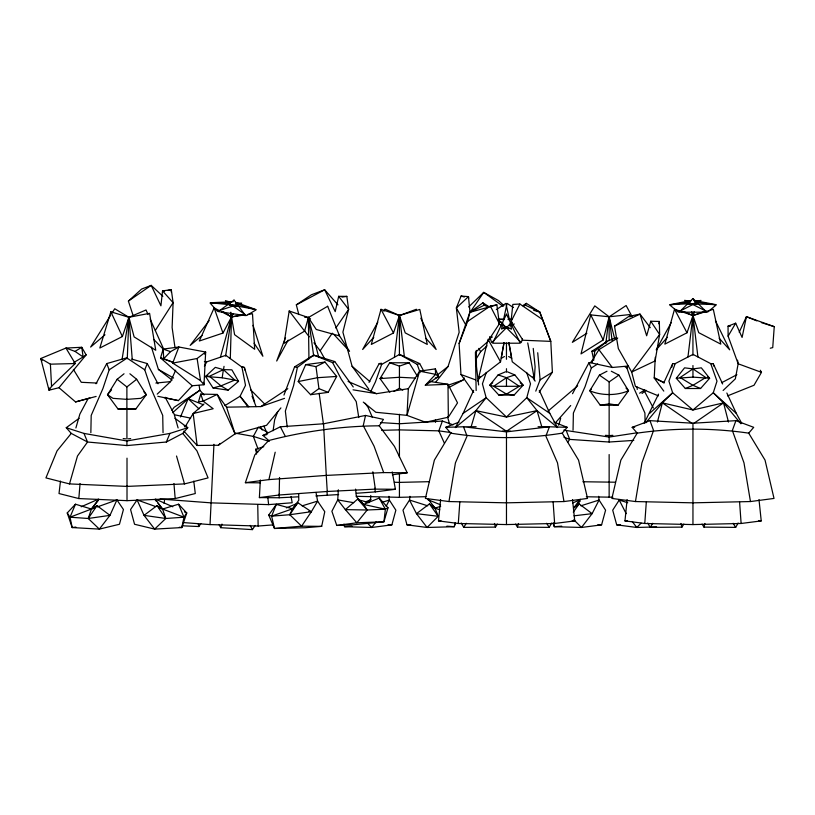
<?xml version="1.0" encoding="UTF-8"?>
<svg xmlns="http://www.w3.org/2000/svg" width="815" height="815" viewBox="0 0 815 815"><rect width="100%" height="100%" fill="white"/><g stroke="black" fill="none" stroke-linecap="round" stroke-linejoin="round"><path stroke-width="1.22" d="M135.779 409.059L118.063 409.059L107.519 394.725L117.166 379.281L126.885 386.942L126.896 408.651L135.779 409.059L146.303 394.725L136.655 379.281L129.88 373.779M174.96 418.299L187.766 427.722L182.754 433.417L166.352 442.015L126.926 445.581L87.541 442.015L71.251 433.407L57.05 450.878L45.935 477.896L69.499 483.916L127.008 486.402L127.008 458.162M126.926 438.99L126.936 408.325M399.421 355.197L399.432 315.252L404.393 356.899M394.429 482.276L399.432 482.388L399.432 473.546M399.432 457.103L399.432 414.254M506.451 359.303L506.461 343.003M605.402 435.332L609.141 435.638L609.151 405.259M609.141 340.629L609.141 316.546L605.891 342.972M692.933 355.177L692.954 315.293L697.915 356.939M90.852 432.694L91.198 415.406L102.924 388.531L109.179 369.816L127.069 358.121L144.754 369.816L151.009 388.531L162.715 415.416L163.051 432.704M260.352 479.984L259.384 497.588L279.168 495L279.535 477.468M259.384 497.588L279.168 497.771L279.25 494.002M573.047 430.228L573.383 413.042L585.099 386.575L591.354 367.983L597.67 363.959M171.232 292.035L171.293 289.682L162.531 290.873L160.922 305.808L151.183 285.372L141.616 289.07L128.393 301.081L133.1 315.517M49.073 387.797L49.012 390.212L58.975 387.696L86.135 354.892L81.745 347.282L65.944 348.066L40.75 358.519L49.012 390.212L51.559 386.381L75.235 363.541L65.944 348.066L75.041 351.408L83.13 356.95L86.135 354.892M230.299 358.59L231.531 316.658L230.839 312.206M213.948 444.297L210.036 524.585L183.446 522.578M127.272 358.641L128.923 317.045L122.036 359.537M655.26 357.306L654.231 377.997L663.787 391.108M370.764 495.489L370.591 499.289L368.349 502.234M448.332 417.199L447.995 384.303L425.308 385.21L438.623 376.53L435.363 368.869L419.623 371.151L408.346 388.684L407.001 415.365L425.542 422.241L448.332 417.199L457.531 402.875L447.995 384.303L429.913 381.461M338.347 489.815L337.736 499.89L331.888 511.27L336.748 525.441L353.221 524.799L383.947 521.783L388.011 507.776L379.209 498.097L363.592 504.424L357.714 499.075L345.366 509.62L356.817 522.792L383.947 521.783L385.363 509.202L379.209 498.097M534.273 380.136L535.109 366.76L533.244 348.413M572.517 499.575L574.748 520.897L554.638 523.485L506.472 524.575L458.295 523.485L459.823 502.091M758.999 499.575L761.23 520.897L741.12 523.485L692.954 524.575L644.777 523.485L646.305 502.091M478.639 384.975L476.49 366.495L476.266 350.389M739.205 332.225L746.418 316.678L774.25 326.662L772.732 347.598L770.277 348.229M193.776 481.095L195.284 493.544L175.174 498.566L127.008 500.665L78.831 498.566L80.064 483.499M458.295 523.485L438.48 520.897L440.64 499.575M644.777 523.485L624.962 520.897L627.122 499.575M523.261 305.319L526.368 303.343L539.775 312.053L550.797 341.373L522.965 340.232L511.025 321.619L512.839 304.403L519.889 304.036L542.576 319.562L550.797 341.373L552.387 372.221L539.204 392.198M594.003 357.938L594.726 351.122L607.287 341.23L616.293 337.654M60.473 481.095L59.016 493.544L78.831 498.566M394.44 356.899L399.432 315.252M687.962 356.939L692.954 315.293M409.976 496.335L409.517 500.053L402.997 510.17L406.98 524.84L427.091 527.478L454.261 526.704L455.493 523.118M164.11 503.415L164.579 499.666M273.096 430.748L274.645 419.786L277.752 411.555M225.612 356.104L231.888 314.284M207.968 375.634L205.584 376.469L222.169 377.773L223.392 369.633L231.878 369.827L238.53 381.379L228.078 390.171L213.021 387.92L205.584 376.469L215.313 367.361L223.392 369.633L234.822 380.055L238.53 381.379M223.656 368.838L224.033 366.343M289.193 310.994L284.058 343.329L304.616 331.124L308.406 317.544L289.193 310.994L304.616 331.124M450.715 433.142L434.375 460.118L425.399 498.434L448.963 501.551L455.432 462.839L467.056 436.096L463.501 426.785L445.703 427.325L450.715 433.142C487.339 439.071 525.593 439.071 562.218 433.142L567.23 427.325L553.884 422.089M635.456 501.551L641.914 462.839L653.548 430.483L649.983 420.662L632.185 427.325L637.198 433.142C673.923 427.804 711.974 427.804 748.7 433.142L765.041 460.118L774.016 498.434L750.452 501.551L692.954 502.835L635.456 501.551L611.882 498.434L620.857 460.118L637.198 433.142M500.522 361.829L488.053 339.305L478.344 378.914L500.522 361.829L503.945 343.125M501.317 357.469L504.006 342.718M454.974 522.996L454.261 526.704L446.875 526.164M159.098 507.796L162.572 509.039L178.546 504.21L186.757 512.951L183.986 517.209L181.837 527.56L154.656 529.108L134.557 524.269L130.563 509.518L137.083 499.911L155.624 506.553M353.252 386.982L334.731 361.534L313.704 355.106L297.394 367.361L293.604 385.587L285.352 411.066L287.226 427.101M276.326 504.393L271.609 516.15L274.492 528.477L301.601 526.174L311.361 511.708L297.821 502.743L292.585 508.774L276.326 504.393L268.726 515.07L274.492 528.477L305.228 527.733L321.68 526.358L324.767 511.698L317.606 501.123L316.006 492.433M502.824 322.944L501.5 329.056L507.307 326.744M503.354 320.499L507.062 303.384L513.44 307.55M379.24 425.817L383.437 419.389L365.528 415.446L363.256 425.634L374.065 446.162L383.682 472.588L407.205 472.792L394.45 446.365L379.24 425.817C342.117 425.99 304.647 431.206 268.726 440.528L254.81 454.902L245.376 482.684L260.23 482.837M368.818 389.203L352.09 366.271L342.901 332.143L348.616 309.364L346.844 296.385L338.673 296.324L335.22 311.625L324.676 289.783L311.442 294.755L296.334 304.841L298.82 314.549M658.815 323.779L659.335 321.446L650.788 321.242L646.652 335.78L639.999 314.101L628.925 316.363L614.52 326.153L618.341 348.616L631.686 372.037L635.425 386.412L658.398 395.856M245.376 482.684L268.899 479.607L275.195 452.203M473.688 392.423L460.964 374.503L459.11 343.502L467.647 321.395L469.848 312.339L482.928 302.823L489.214 306.837M671.805 367.3L672.701 363.643L675.156 363.643L693.045 354.393L710.741 363.643L713.196 363.643L722.64 383.987M629.975 317.045L629.506 314.59L609.141 316.791L590.722 314.885L581.024 353.893L603.192 339.937L609.141 316.811L626.124 305.523L632.104 316.678M657.42 422.038L662.371 402.865L672.64 392.759L668.911 381.155L675.156 363.643M343.777 524.32L344.602 526.704L371.772 527.478L391.883 524.84L395.866 510.17L389.346 500.053L388.887 496.335M553.079 523.118L554.312 526.694L581.482 527.468L601.592 524.85L605.586 510.18L599.066 500.053L598.607 496.335M220.458 357.123L231.531 316.658L232.988 313.643M551.663 523.036L549.188 527.376L517.474 527.111L518.472 523.444M738.145 523.036L735.67 527.376L703.956 527.111L704.955 523.444M383.865 311.289L385.077 309.109L399.432 315.507L405.218 332.877L427.284 344.439L419.796 309.445L399.432 315.507L381.012 309.323L371.304 344.439L393.482 332.978L399.432 315.527L416.414 309.252M684.111 311.727L692.954 315.548L698.74 332.673L720.796 344.134L713.319 309.333L692.954 315.548L674.535 309.201L664.826 344.134L687.004 332.775L692.954 315.568L703.141 311.911M558.693 425.247L560.689 418.217M75.887 427.967L79.87 414.071L88.234 398.362M69.499 483.916L77.476 456.013L87.541 442.015L83.976 433.417L66.239 427.712L79.137 418.289M471.009 427.213L475.889 410.648L486.158 397.71L482.429 383.845L486.331 372.404M280.91 407.907L266.556 425.308L235.046 433.886L217.187 394.429L200.765 394.103L198.442 401.927L203.149 401.133L217.187 394.429L226.55 407.164L235.046 433.886L218.42 445.255L197.138 445.469L183.854 431.104M691.477 311.931L692.954 315.395L693.952 312.094M112.052 313.011L114.732 308.753L128.913 317.29L134.118 336.911L155.746 350.267L149.583 313.337L128.913 317.29L110.84 311.809L99.817 348.025L122.382 336.544L128.913 317.31L146.028 309.975L148.086 314.549M204.901 354.423L205.655 352.039L178.882 347.007L163.163 349.075L160.535 357.928L192.248 385.75L204.005 384.741L205.655 352.039L197.108 358.508L172.688 363.103L178.882 347.007L170.529 351.652L163.744 358.722L160.535 357.928L172.933 362.288L163.744 358.722L163.163 349.075L170.529 351.652M435.628 382.316L448.046 366.516L459.161 332.276L456.369 307.927L461.107 296.039L468.452 296.629L468.645 298.351M255.146 525.431L252.436 529.628L220.773 527.692L221.986 524.086M97.23 506.961L116.922 499.911L123.442 509.518L119.448 524.269L99.349 529.108L88.224 518.483L91.433 509.039L98.167 499.85M459.11 343.502L469.848 312.339L484.151 305.238L488.236 306.909M423.861 371.324L419.674 363.572L399.523 354.423L381.644 364.417L375.389 381.98L370.601 391.862M510.618 325.399L511.851 321.986M522.496 339.04L521.213 342.585L498.087 319.358L504.414 319.276M748.7 433.142L753.712 427.325L735.914 420.662L732.359 430.483L743.983 462.839L750.452 501.551M453.079 424.829L442.392 421.049L438.837 430.85L444.399 443.248M285.535 337.563L276.703 361.025L288.184 340.11M283.956 395.092L294.592 366.872L313.704 355.106L332.663 362.665L341.271 379.25L356.247 401.632L358.783 417.575M535.771 391.129L540.111 379.841L537.717 352.752M144.754 369.816L147.24 363.572L131.806 359.109M166.352 442.015L169.907 433.427L187.766 427.722M116.922 499.911L109.964 515.365L99.349 529.108L72.178 527.56L70.019 517.209L75.459 504.21L91.433 509.039L94.907 507.796M180.482 416.964L188.153 398.729L199.879 390.253L199.105 385.444M691.955 312.094L692.954 315.395L694.421 311.931M298.219 381.563L305.686 364.631L325.002 362.064L336.666 376.449L328.17 392.372L310.607 394.704L298.219 381.563L317.544 377.691L336.666 376.449M219.571 310.729L214.151 307.907L199.318 341.016L222.974 333.06L231.491 316.933L242.157 314.824M157.193 394.124L170.569 381.614L175.694 370.173M539.306 390.365L549.809 413.378L557.582 427.58L537.054 410.648L506.472 417.036L475.889 410.648L455.351 427.58L463.124 413.378L473.627 390.365M477.824 381.155L479.923 376.55M644.227 423.209L658.53 394.154M663.777 382.856L672.701 363.643M268.726 515.07L271.609 516.15L289.783 514.723L292.585 508.774L298.789 500.227L298.687 493.859M645.083 421.63L644.909 413.042L633.184 386.575L626.939 367.983L627.917 365.925M511.025 321.619L519.889 304.036M386.137 506.339L389.346 500.053L382.072 502.356M572.538 393.706L588.899 362.858L592.485 361.931M95.997 383.773L106.755 363.572L127.059 357.734M204.402 366.22L206.745 361.85L225.826 355.34L241.943 367.096L244.439 367.473L254.637 402.131M523.291 306.175L525.369 305.197L526.368 303.343M369.032 382.388L379.189 363.572L381.573 363.245M656.778 348.728L671.326 322.465M377.803 322.2L362.655 349.482L373.769 337.318M760.283 370.224L761.485 372.343L754.018 385.251L727.52 395.896M723.129 390.466L735.344 378.863L738.156 363.785L728.111 336.147L735.68 323.178L742.088 337.42L746.418 316.678L756.789 320.855M321.68 526.358L301.601 526.174L289.783 514.723L311.361 511.708L317.606 501.123L302.12 505.86M184.934 427.08L193.175 413.511L204.025 403.975M233.477 313.551L231.521 316.76L230.574 313.113M417.535 376.469L409.181 362.777L389.682 362.777L380.035 378.578L389.865 392.26M461.27 523.036L463.745 527.376L466.272 523.281M628.294 366.027L612.289 367.484L590.814 362.818L598.903 349.666L617.739 338.011M647.752 523.036L650.227 527.376L652.754 523.281M448.474 387.685L463.073 380.065L464.377 377.956M476.072 359.048L480.626 351.703L487.064 345.845M606.981 371.243L599.402 375.124L589.754 390.742L600.288 405.238L618.004 405.238L628.538 390.742L618.891 375.124L611.311 371.243M110.718 315.14L90.628 347.068L104.972 334.812M463.745 527.376L495.459 527.111L497.374 524.076M650.227 527.376L681.941 527.111L683.856 524.076M155.359 330.401L173.096 302.66L171.293 289.682L167.931 290.476M627.723 502.743L619.227 500.053L612.707 510.18L616.7 524.85L636.8 527.468L656.564 526.908M467.647 321.395L490.335 306.063L496.865 304.871L499.412 323.738L487.452 341.943L475.42 352.335L476.154 390.487M289.783 514.723L297.821 502.743M88.224 518.483L96.995 505.616L109.964 515.365L88.224 518.483L70.019 517.209L67.248 512.951L75.459 504.21M325.114 359.537L320.193 350.756L332.276 333.162M335.831 327.987L348.616 309.364L338.673 296.324M182.326 525.797L198.799 526.531L200.857 523.607M573.291 512.146L579.139 503.884L592.108 513.654L581.482 527.468L573.791 519.715M567.566 442.402L569.736 439.407L566.181 430.503L563.807 430.086M171.914 410.251L174.176 407.266L199.879 390.253L204.045 395.02M579.139 503.884L573.577 508.122L580.311 499.289M209.18 320.58L190.19 345.407L202.212 335.403M590.814 362.818L593.809 358.895M605.789 343.186L607.287 341.23L591.884 351.255L593.768 360.21M376.326 521.559L371.772 527.478L367.494 523.169M676.287 378.272L684.58 367.83L692.954 368.889L701.318 367.83L709.61 378.272L700.564 388.511L685.344 388.511L676.287 378.272L692.954 377.121L709.61 378.272L707.389 377.101M70.019 517.209L91.433 509.039L98.299 500.451M388.011 507.776L385.363 509.202L367.198 509.986L356.817 522.792L336.748 525.441M505.422 371.854L498.097 374.941L489.805 385.179L498.862 395.102L514.071 395.102L523.128 385.179L514.836 374.941L507.511 371.854M645.786 422.822L662.371 402.865L692.954 409.976L723.537 402.865L740.906 423.78M111.573 389.865L107.519 394.725L112.99 398.341L126.885 399.36L140.791 398.341L146.303 394.725L143.888 391.811M555.188 423.077L570.704 405.524M656.177 349.818L667.475 337.257M218.42 445.255L220.142 443.391M157.835 396.294L178.383 400.613L192.248 385.75M573.577 508.122L580.29 500.95M591.435 388.949L589.754 390.742C601.389 395.795 616.904 395.795 628.538 390.742L626.012 388.052M547.996 411.147L577.641 385.841M425.308 385.21L435.607 374.35L435.363 368.869M511.891 322.21L491.72 342.585L489.581 336.687M641.079 523.159L636.8 527.468L632.246 521.549M468.656 306.98L483.713 292.381L498.495 300.552L503.955 305.625M178.546 504.21L183.986 517.209L165.781 518.483L154.656 529.108L144.041 515.365L137.083 499.911M172.617 412.747L188.153 398.729L203.343 404.739M649.606 413.368L672.64 392.759L692.954 409.976L713.268 392.759L716.996 381.155L710.741 363.643M492.749 382.755L489.805 385.179L493.625 386.3L506.472 394.093L514.071 395.102M642.037 393.492L645.949 390.253M117.166 379.281L124.033 373.779M437.563 374.859L448.046 366.516M126.885 386.942L136.655 379.281M439.764 509.783L434.996 508.122L429.434 503.894L416.465 513.664L427.091 527.478L438.205 516.292L434.996 508.122L428.272 499.289M183.986 517.209L162.572 509.039L157.01 505.616L144.041 515.365L165.781 518.483L162.572 509.039L155.838 499.85M310.607 394.704L318.94 388.633L328.17 392.372M600.288 405.238L609.141 403.853L609.141 381.899L618.891 375.124M128.393 301.081L151.183 285.372L162.868 296.283M693.973 423.28L723.537 402.865L713.268 392.759L736.291 413.368L741.67 423.209M463.124 413.378L486.158 397.71L506.472 417.036L526.785 397.71L530.504 383.845L526.602 372.404M549.809 413.378L526.785 397.71L537.054 410.648L506.472 431.267L502.723 431.094M514.836 374.941L506.472 377.681L493.625 386.3L519.308 386.3L523.128 385.179L520.184 382.755M685.344 388.511L692.954 385.312L705.79 377.518L692.954 368.889L680.107 377.518L692.954 385.312L700.564 388.511M226.55 407.164L260.8 406.593L287.807 388.694M496.315 309.629L505.871 303.384L509.375 319.327M639.612 393.207L644.696 389.957M586.902 333.233L572.364 342.341L594.787 305.89L609.141 316.791L614.632 338.632M540.111 379.841L552.387 372.221M224.93 405.595L240.058 396.253L245.519 385.332L241.943 367.096M75.041 351.408L81.745 347.282L83.13 356.95L73.849 362.492L75.235 363.541L50.398 364.173L40.75 358.519L42.095 360.617M91.433 509.039L96.995 505.616M689.836 302.508L687.982 303.628L715.855 304.637L693.545 300.277M501.307 358.315L504.454 356.512M393.889 391.394L399.432 388.307L402.753 390.161M332.663 362.665L334.731 361.534M489.132 338.724L492.382 336.982M296.334 304.841L324.676 289.783L337.95 304.851M721.683 382.693L736.892 374.706M382.194 377.457L380.035 378.578L399.432 377.284L415.528 378.089M305.686 364.631L315.996 366.628L325.002 362.064M268.726 440.528L262.98 435.424L280.36 426.785L323.535 423.78L365.528 415.446M435.312 378.109L438.623 376.53L435.607 374.35L419.623 371.151L407.001 415.365L375.837 412.278L363.276 402.111M223.392 369.633L209.424 376.275L220.967 385.872L228.078 390.171M614.52 326.153L639.999 314.101L650.289 327.671M81.205 506.777L98.656 499.055M286.391 507.867L296.986 503.558M230.339 303.557L228.302 304.382L255.788 309.506L235.596 302.324M365.273 501.979L371.09 499.626M572.66 502.926L579.638 500.094M509.63 325.817L514.275 323.973M445.703 427.325L459.049 422.089M728.111 336.147L728.05 326.163L735.68 323.178M271.609 516.15L292.585 508.774M260.8 406.593L284.547 398.362M447.812 385.322L463.073 380.065M399.523 354.423L417.219 364.417L419.674 363.572M389.682 362.777L399.432 366.108L409.181 362.777M256.572 454.077L255.686 449.248L263.775 446.681M580.861 505.82L599.066 500.053L592.108 513.654L573.994 515.834M432.571 507.358L434.996 508.122L440.701 506.329M469.848 312.339L487.462 307.469M489.815 306.817L496.865 304.871M58.975 387.696L75.55 401.927L89.884 398.026M75.55 401.927L96.129 396.426M213.021 387.92L220.967 385.872L234.822 380.055L222.169 377.773M127.008 486.402L184.506 483.916L208.07 477.896L196.955 450.878L182.754 433.417M262.98 435.424L266.607 434.67M691.12 300.511L670.042 304.637L698.017 303.343L695.185 301.805M83.976 433.417L126.916 440.976L169.907 433.427M353.038 389.815L376.561 393.665L408.346 388.684M566.181 430.503L609.141 437.064L637.381 432.755M243.848 315.059L231.501 316.913L221.731 311.86M247.556 314.509L252.497 313.765L254.677 349.268L234.598 334.69L231.501 316.913L223.371 311.829M341.933 297.108L346.844 296.385M688.471 302.233L669.675 304.942L678.202 312.013L701.002 300.419L694.737 301.326M498.862 395.102L506.472 394.093L519.308 386.3L506.472 377.681L498.097 374.941M392.351 474.758L407.205 472.792M75.866 527.071L72.178 527.56L67.248 512.951M448.963 501.551L506.472 502.835L563.97 501.551L587.534 498.434L578.558 460.118L562.218 433.142M356.349 493.269L375.338 491.893L395.407 489.275L392.229 471.916M438.48 520.897L440.956 520.571M624.962 520.897L627.438 520.571M476.143 426.724L463.501 426.785L506.472 431.869L549.432 426.785L567.23 427.325M128.179 438.857L130.675 438.592M155.869 383.06L170.569 381.614M609.141 435.638L612.88 435.332M160.046 499.024L211.217 502.875L268.634 504.628L292.178 502.753L291.057 496.498M210.036 524.585L258.141 526.042L273.198 524.891M268.899 479.607L326.285 475.41L383.682 472.588M279.168 495L327.253 491.476L375.338 489.122L395.407 489.275M351.988 526.164L344.602 526.704L344.124 524.228M315.863 495.948L338.632 494.552M561.708 526.164L554.312 526.694L553.599 522.986M563.899 437.156L569.736 439.407L609.141 442.025L633.775 440.395M442.392 421.049L399.432 423.759L380.473 422.567M649.983 420.662L692.954 423.219L735.914 420.662M279.168 497.771L298.147 496.824M632.185 427.325L634.732 427.203M591.884 351.255L594.726 351.122M118.063 409.059L126.896 408.651M510.21 431.094L506.472 431.267L475.889 410.648M233.243 301.723L210.464 302.742L238.275 305.574L236.258 304.036M381.634 430.32L399.432 429.882L438.837 430.85L451.408 432.633M399.432 482.388L429.434 481.675M615.396 482.215L582.898 481.747M356.328 496.304L399.432 497.333L426.051 496.692M586.321 496.773L612.951 497.221M406.98 524.84L410.791 524.748M616.7 524.85L620.5 524.758M508.214 319.236L512.014 319.195M503.14 327.681L508.682 327.681M229.035 303.078L210.056 302.997L217.35 311.228L241.688 303.139L235.362 303.109M538.053 426.734L549.432 426.785L545.877 436.096L557.501 462.839L563.97 501.551M355.544 489.112L356.359 496.702L363.592 504.424L367.198 509.986L345.366 509.62L337.736 499.89L353.741 502.702M498.23 319.256L504.495 319.368M508.254 319.439L512.014 319.511M597.792 524.758L601.592 524.85M388.072 524.748L391.883 524.84M96.944 383.06L81.286 382.296L73.381 369.399M304.667 317.259L308.406 317.524L310.525 318.899M728.05 326.163L730.23 326.316M123.187 438.592L125.683 438.857M184.221 425.817L186.747 426.123M758.714 520.571L761.23 520.897M572.232 520.571L574.748 520.897M179.371 527.234L181.837 527.56L186.757 512.951L184.435 511.922M690.651 301.234L684.569 300.348L707.705 312.013L716.222 304.942L694.309 301.764M204.392 361.493L206.745 361.85M609.141 403.853L618.004 405.238M308.854 511.311L311.361 511.708M294.592 366.872L297.394 367.361M235.128 433.132L253.343 436.382L269.266 441.445M164.579 291.261L162.531 290.873L173.096 302.66L172.118 327.508L174.94 347.261M695.103 302.049L698.343 302.681L696.285 304.382L689.622 304.382L687.565 302.681M164.1 397.588L178.383 400.613M174.553 414.774L190.639 418.156M363.592 504.424L385.363 509.202M358.345 499.758L369.022 502.641M533.652 310.311L539.775 312.053L542.576 319.562M241.994 366.77L244.439 367.473L244.673 369.969M231.338 302.416L225.449 300.643L246.538 315.578L256.093 309.863L237.236 304.189M461.107 296.039L464.336 297.027M761.404 322.608L774.25 326.662M427.722 505.82L409.517 500.053L416.465 513.664L438.205 516.292L429.434 503.894M379.189 363.572L381.644 364.417M236.656 304.25L238.714 304.983L236.411 306.359L229.82 305.37L228.057 303.394M761.485 372.343L738.156 363.785L737.555 360.189M460.964 374.503L475.502 379.831M498.709 324.024L511.535 329.148L510.19 323.015M427.773 499.626L440.569 504.821M348.107 381.481L376.561 393.665M155.349 499.055L172.8 506.777M525.369 305.197L539.775 312.053M654.231 377.997L664.194 382.734M654.394 377.773L664.205 382.714M267.738 432.378L258.304 427.182L253.343 436.382L258.131 449.248M151.427 347.068L158.416 369.45L173.595 378.028M508.642 356.512L511.769 358.315M172.688 363.103L200.521 380.646L204.005 384.741L203.444 382.266M624.85 366.638L626.939 367.983M662.371 402.865L691.935 423.28M599.402 375.124L609.141 381.899M503.161 306.389L483.713 292.381L470.031 312.42L468.452 296.629L456.369 307.927L466.068 325.44M158.416 369.45L172.128 380.096M352.09 366.271L369.908 381.603M188.153 398.729L199.013 408.886M250.633 389.774L264.865 404.24M153.719 339.417L163.214 349.136M432.48 505.432L434.996 508.122M333.63 334.181L349.564 351.326L338.755 334.67M425.858 338.337L436.157 349.482L420.795 318.186M719.146 338.235L729.68 349.818L715.417 320.692M66.239 427.712L71.251 433.407M357.714 499.075L367.198 509.986M248.799 406.726L240.058 396.253L247.933 406.797M154.942 499.493L156.47 501.408M157.998 503.313L162.572 509.039M304.576 330.87L309.262 336.839M313.948 342.799L320.193 350.756M598.903 349.666L612.289 367.484M365.11 403.272L368.074 407.347L372.445 417.524M157.01 505.616L165.781 518.483M255.686 449.248L257.703 452.213M254.107 343.227L262.888 356.247L253.047 325.338M650.788 321.242L659.62 334.507L655.107 360.953L631.686 372.037L659.62 334.507L659.335 321.446M702.051 524.076L703.956 527.111M515.559 524.076L517.474 527.111M733.143 523.281L735.67 527.376M546.661 523.281L549.188 527.376M260.311 426.795L262.257 429.963M219.031 524.565L220.773 527.692M478.802 348.413L480.626 351.703M250.144 525.4L252.436 529.628M147.24 363.572L157.998 383.773M165.17 397.241L174.125 414.071L178.118 427.967M644.003 390.395L653.355 408.03M674.535 309.201L687.004 332.775M381.012 309.323L393.482 332.978M280.36 426.785L285.138 436.025M490.335 306.063L499.412 323.738M619.227 500.053L626.185 513.654M482.928 302.823L484.151 305.238M590.722 314.885L603.192 339.937M588.899 362.858L591.354 367.983M110.84 311.809L122.382 336.544M726.848 393.024L736.291 413.368M533.01 376.55L535.109 381.155M150.154 319.123L163.56 348.881M263.948 426.235L267.412 434.059M106.755 363.572L109.179 369.816M252.018 396.121L256.093 406.614M501.082 321.986L502.315 325.399M417.219 364.417L420.143 372.608M214.151 307.907L222.974 333.06M200.765 394.103L203.149 401.133L213.184 408.733L193.175 413.511L197.138 445.469M537.054 410.648L541.924 427.213M176.529 456.013L184.506 483.916M447.557 416.934L449.554 424.045M680.943 523.444L681.941 527.111M494.461 523.444L495.459 527.111M308.946 358.824L308.365 317.29L318.808 357.51M723.537 402.865L728.478 422.038M713.196 363.643L713.797 366.088M198.269 524.055L198.799 526.531M527.743 342.932L534.314 378.914L512.258 361.789L508.917 343.095M508.917 342.718L511.586 357.469M197.108 358.508L200.521 380.646M372.832 471.783L375.338 489.122M374.798 488.154L375.338 491.893M319.154 393.258L323.494 424.472M315.996 366.628L318.94 388.633M308.365 317.29L313.694 356.043M609.141 316.546L612.075 340.456M323.535 423.78L326.285 475.41M267.778 497.079L268.634 504.628M173.941 483.509L175.174 498.566M128.923 317.045L132.285 359.945M739.602 502.101L741.12 523.485M553.12 502.101L554.638 523.485M637.075 386.942L637.238 389.458M326.255 475.298L327.253 491.476M327.019 491.618L327.253 495.377M50.398 364.173L51.559 386.381M435.475 419.796L435.526 422.282M257.744 504.607L258.141 526.042M126.916 440.976L126.926 445.581M692.954 312.899L692.954 315.395M692.954 365.538L692.954 368.064M692.954 368.889L692.954 377.121M692.954 423.219L692.954 524.575M609.141 437.064L609.141 442.025M609.141 454.556L609.141 497.313M506.472 368.696L506.472 372.272M506.472 377.681L506.472 386.473M506.472 431.869L506.472 524.575M399.432 366.108L399.432 388.307M399.432 482.246L399.432 497.333M127.008 485.546L127.008 500.665M506.472 314.193L492.678 343.207L520.255 343.207L506.472 314.193M692.954 298.545L679.16 312.196L706.737 312.196L692.954 298.545M234.027 300.093L218.277 311.554L245.56 315.619L234.027 300.093M327.661 306.287L308.406 317.524L316.24 329.464L339.539 335.943L327.661 306.287"/></g></svg>
